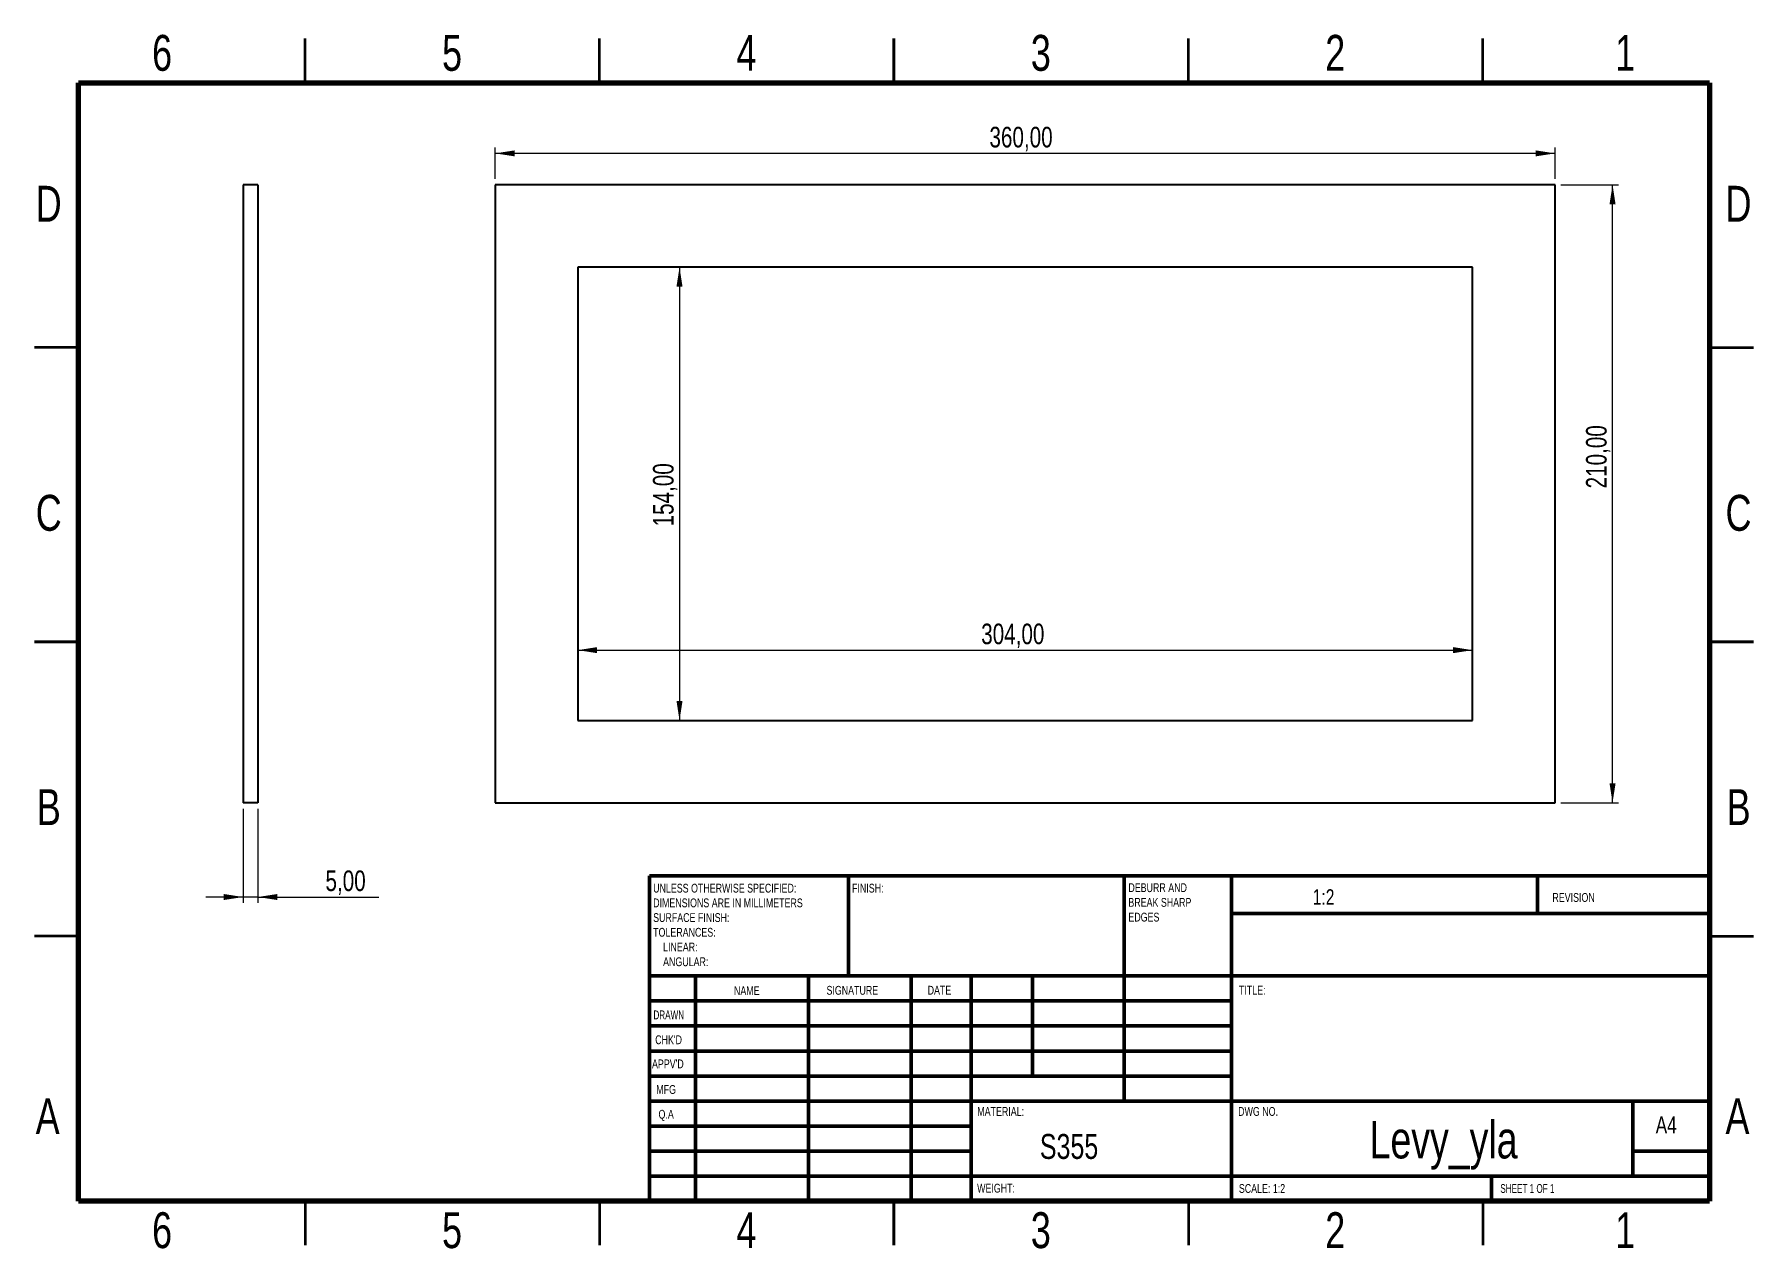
# Model space of a CAD drawing. Header units: millimetres. Extents: x 2 to 294, y 2 to 208.
import ezdxf

# ---------------------------------------------------------------- set-up
doc = ezdxf.new("R2010")
doc.units = ezdxf.units.MM
doc.styles.add('SLDTEXTSTYLE0', font='TXT', dxfattribs={"width": 0.75})
doc.styles.add('SLDTEXTSTYLE1', font='TXT', dxfattribs={"width": 0.686449})
doc.styles.add('SLDTEXTSTYLE2', font='TXT', dxfattribs={"width": 0.6875})
doc.dimstyles.new('SLDDIMSTYLE0', dxfattribs={"dimtxt": 3.5, "dimasz": 3.302, "dimexe": 0, "dimexo": 0.0625, "dimgap": 0.875, "dimtad": 1, "dimlfac": 2, "dimrnd": 1e-09, "dimzin": 12, "dimdsep": 46, "dimtxsty": 'SLDTEXTSTYLE0', "dimsah": 1, "dimcen": 0.09, "dimadec": 0, "dimazin": 3, "dimtfac": 1, "dimtofl": 0, "dimtmove": 0, "dimatfit": 3, "dimfxl": 1, "dimfrac": 2, "dimtolj": 1, "dimtzin": 12, "dimarcsym": 0})
doc.dimstyles.new('SLDDIMSTYLE1', dxfattribs={"dimtxt": 3.5, "dimasz": 3.302, "dimexe": 0, "dimexo": 0.0625, "dimgap": 0.875, "dimtad": 1, "dimlfac": 2, "dimrnd": 1e-09, "dimzin": 12, "dimdsep": 46, "dimtxsty": 'SLDTEXTSTYLE0', "dimsah": 1, "dimcen": 0.09, "dimadec": 0, "dimazin": 3, "dimtfac": 1, "dimtmove": 0, "dimatfit": 0, "dimfxl": 1, "dimfrac": 2, "dimtolj": 1, "dimtzin": 12, "dimarcsym": 0})

# ---------------------------------------------------------------- blocks, each defined once
blk = doc.blocks.new('SW_NOTE_0')
at = {"color": 0, "linetype": 'Continuous', "lineweight": 0, "char_height": 1.5, "attachment_point": 1, "style": 'SLDTEXTSTYLE0'}
for s, insert in [('UNLESS OTHERWISE SPECIFIED:', (0, 1.93)), ('DIMENSIONS ARE IN MILLIMETERS', (0, -0.57)), ('TOLERANCES:', (0, -5.57)), ('SURFACE FINISH:', (0, -3.07)), ('LINEAR:', (1.69, -8.07)), ('ANGULAR:', (1.69, -10.57))]:
    blk.add_mtext(s, dxfattribs=dict(at, insert=insert))
blk = doc.blocks.new('SW_NOTE_0_1')
at = {"color": 0, "linetype": 'Continuous', "lineweight": 0, "char_height": 1.5, "attachment_point": 1, "style": 'SLDTEXTSTYLE0'}
for s, insert in [('DEBURR AND', (0, 1.93)), ('BREAK SHARP', (0, -0.57)), ('EDGES', (0, -3.07))]:
    blk.add_mtext(s, dxfattribs=dict(at, insert=insert))
blk = doc.blocks.new('_D')
at = {"color": 7, "linetype": 'Continuous', "lineweight": 0}
for p, q in [((80.78, 183.66), (80.78, 188.99)), ((260.78, 187.99), (80.78, 187.99)), ((260.78, 183.66), (260.78, 188.99))]:
    blk.add_line(p, q, dxfattribs=at)
at = {"color": 7, "linetype": 'Continuous', "lineweight": 18}
for points in [[(80.78, 187.99), (84.08, 187.48), (84.08, 188.5)], [(260.78, 187.99), (257.47, 188.5), (257.47, 187.48)]]:
    blk.add_solid(points, dxfattribs=at)
at = {"color": 7, "linetype": 'Continuous', "lineweight": 18, "insert": (164.71, 192.5), "char_height": 3.5, "attachment_point": 1, "style": 'SLDTEXTSTYLE0'}
blk.add_mtext('360,00', dxfattribs=at)
blk = doc.blocks.new('_D_1')
at = {"color": 7, "linetype": 'Continuous', "lineweight": 0}
for p, q in [((261.78, 182.66), (271.54, 182.66)), ((270.54, 77.66), (270.54, 182.66)), ((261.78, 77.66), (271.54, 77.66))]:
    blk.add_line(p, q, dxfattribs=at)
at = {"color": 7, "linetype": 'Continuous', "lineweight": 18}
for points in [[(270.54, 182.66), (270.03, 179.36), (271.05, 179.36)], [(270.54, 77.66), (271.05, 80.96), (270.03, 80.96)]]:
    blk.add_solid(points, dxfattribs=at)
at = {"color": 7, "linetype": 'Continuous', "lineweight": 18, "insert": (266.03, 131.08), "char_height": 3.5, "attachment_point": 1, "rotation": 90, "style": 'SLDTEXTSTYLE0'}
blk.add_mtext('210,00', dxfattribs=at)
blk = doc.blocks.new('_D_2')
at = {"color": 7, "linetype": 'Continuous', "lineweight": 0}
blk.add_line((94.78, 103.6), (246.78, 103.6), dxfattribs=at)
at = {"color": 7, "linetype": 'Continuous', "lineweight": 18}
for points in [[(94.78, 103.6), (98.08, 103.09), (98.08, 104.11)], [(246.78, 103.6), (243.47, 104.11), (243.47, 103.09)]]:
    blk.add_solid(points, dxfattribs=at)
at = {"color": 7, "linetype": 'Continuous', "lineweight": 18, "insert": (163.31, 108.11), "char_height": 3.5, "attachment_point": 1, "style": 'SLDTEXTSTYLE0'}
blk.add_mtext('304,00', dxfattribs=at)
blk = doc.blocks.new('_D_3')
at = {"color": 7, "linetype": 'Continuous', "lineweight": 0}
blk.add_line((112.07, 168.66), (112.07, 91.66), dxfattribs=at)
at = {"color": 7, "linetype": 'Continuous', "lineweight": 18}
for points in [[(112.07, 168.66), (111.56, 165.36), (112.58, 165.36)], [(112.07, 91.66), (112.58, 94.96), (111.56, 94.96)]]:
    blk.add_solid(points, dxfattribs=at)
at = {"color": 7, "linetype": 'Continuous', "lineweight": 18, "insert": (107.56, 124.62), "char_height": 3.5, "attachment_point": 1, "rotation": 90, "style": 'SLDTEXTSTYLE0'}
blk.add_mtext('154,00', dxfattribs=at)
blk = doc.blocks.new('_D_4')
at = {"color": 7, "linetype": 'Continuous', "lineweight": 0}
for p, q in [((37.97, 76.66), (37.97, 60.66)), ((40.47, 76.66), (40.47, 60.66)), ((37.97, 61.66), (31.62, 61.66)), ((40.47, 61.66), (37.97, 61.66)), ((40.47, 61.66), (60.99, 61.66))]:
    blk.add_line(p, q, dxfattribs=at)
at = {"color": 7, "linetype": 'Continuous', "lineweight": 18}
for points in [[(37.97, 61.66), (34.66, 62.17), (34.66, 61.15)], [(40.47, 61.66), (43.77, 61.15), (43.77, 62.17)]]:
    blk.add_solid(points, dxfattribs=at)
at = {"color": 7, "linetype": 'Continuous', "lineweight": 18, "insert": (51.94, 66.17), "char_height": 3.5, "attachment_point": 1, "style": 'SLDTEXTSTYLE0'}
blk.add_mtext('5,00', dxfattribs=at)

msp = doc.modelspace()

# ---------------------------------------------------------------- linework, layer by layer
at = {"color": 7, "linetype": 'Continuous', "lineweight": 35}
for p, q in [((48.5, 200), (48.5, 207.5)), ((98.5, 200), (98.5, 207.5)), ((148.5, 207.5), (148.5, 200)), ((148.5, 200), (148.5, 207.5)), ((198.5, 200), (198.5, 207.5)), ((248.5, 200), (248.5, 207.5)), ((10, 155), (2.5, 155)), ((287, 155), (294.5, 155)), ((2.5, 105), (10, 105)), ((10, 105), (2.5, 105)), ((294.5, 105), (287, 105)), ((287, 105), (294.5, 105)), ((10, 55), (2.5, 55)), ((287, 55), (294.5, 55)), ((48.5, 10), (48.5, 2.5)), ((98.5, 10), (98.5, 2.5)), ((148.5, 2.5), (148.5, 10)), ((148.5, 10), (148.5, 2.5)), ((198.5, 10), (198.5, 2.5)), ((248.5, 10), (248.5, 2.5))]:
    msp.add_line(p, q, dxfattribs=at)
at = {"color": 7, "linetype": 'Continuous', "lineweight": 70}
for p, q in [((10, 10), (10, 200)), ((10, 200), (287, 200)), ((287, 200), (287, 10)), ((287, 10), (10, 10))]:
    msp.add_line(p, q, dxfattribs=at)
at = {"color": 7, "linetype": 'Continuous', "lineweight": 25}
for p, q in [((40.4661, 182.6589), (37.9661, 182.6589)), ((37.9661, 182.6589), (37.9661, 77.6589)), ((40.4661, 182.6589), (40.4661, 77.6589)), ((80.7761, 182.6589), (80.7761, 77.6589)), ((260.7761, 182.6589), (80.7761, 182.6589)), ((260.7761, 77.6589), (260.7761, 182.6589)), ((246.7761, 168.6589), (94.7761, 168.6589)), ((94.7761, 168.6589), (94.7761, 91.6589)), ((246.7761, 91.6589), (246.7761, 168.6589)), ((94.7761, 91.6589), (246.7761, 91.6589)), ((40.4661, 77.6589), (37.9661, 77.6589)), ((80.7761, 77.6589), (260.7761, 77.6589))]:
    msp.add_line(p, q, dxfattribs=at)
at = {"color": 7, "linetype": 'Continuous', "lineweight": 50}
for p, q in [((107, 65.25), (287, 65.25)), ((107, 65.25), (107, 10)), ((140.8, 48.25), (140.8, 65.25)), ((187.6, 65.25), (187.6, 27)), ((205.8, 65.25), (205.8, 10)), ((257.8, 58.875), (257.8, 65.25)), ((287, 58.875), (205.8, 58.875)), ((287, 48.25), (107, 48.25)), ((114.8, 48.25), (114.8, 10)), ((133.991, 48.25), (133.991, 10)), ((151.3989, 48.25), (151.3989, 10)), ((161.6, 10), (161.6, 48.25)), ((172, 31.25), (172, 48.25)), ((205.8, 44), (107, 44)), ((205.8, 39.75), (107, 39.75)), ((205.8, 35.5), (107, 35.5)), ((205.8, 31.25), (107, 31.25)), ((161.6, 27), (107, 27)), ((161.6, 27), (287, 27)), ((274, 14.25), (274, 27)), ((161.6, 22.7499), (107, 22.7499)), ((161.6, 18.5), (107, 18.5)), ((287, 18.5), (274, 18.5)), ((107, 14.25), (287, 14.25)), ((250, 10), (250, 14.25))]:
    msp.add_line(p, q, dxfattribs=at)

# ---------------------------------------------------------------- block references
at = {"color": 7, "linetype": 'Continuous', "lineweight": 0}
for name, p in [('SW_NOTE_0', (107.5937, 61.9874)), ('SW_NOTE_0_1', (188.3092, 62.0695))]:
    msp.add_blockref(name, p, dxfattribs=at)

# ---------------------------------------------------------------- texts
for s, insert, char_height, attachment_point, style in [('6', (24.1886, 208.1137), 6.096, 2, 'SLDTEXTSTYLE0'), ('5', (73.4386, 208.1137), 6.096, 2, 'SLDTEXTSTYLE0'), ('4', (123.4386, 208.1137), 6.096, 2, 'SLDTEXTSTYLE0'), ('3', (173.4386, 208.1137), 6.096, 2, 'SLDTEXTSTYLE0'), ('2', (223.4386, 208.1137), 6.096, 2, 'SLDTEXTSTYLE0'), ('1', (272.6886, 208.1137), 6.096, 2, 'SLDTEXTSTYLE0'), ('D', (4.9302, 182.4757), 6.096, 2, 'SLDTEXTSTYLE0'), ('D', (291.9302, 182.4757), 6.096, 2, 'SLDTEXTSTYLE0'), ('C', (4.9365, 129.9757), 6.096, 2, 'SLDTEXTSTYLE0'), ('C', (291.9365, 129.9757), 6.096, 2, 'SLDTEXTSTYLE0'), ('B', (4.9534, 79.9757), 6.096, 2, 'SLDTEXTSTYLE0'), ('B', (291.9534, 79.9757), 6.096, 2, 'SLDTEXTSTYLE0'), ('FINISH:', (141.3713, 63.9193), 1.5, 1, 'SLDTEXTSTYLE0'), ('1:2', (219.6146, 62.9823), 2.64583, 1, 'SLDTEXTSTYLE0'), ('REVISION', (260.3276, 62.3349), 1.5, 1, 'SLDTEXTSTYLE0'), ('NAME', (121.3222, 46.5015), 1.5, 1, 'SLDTEXTSTYLE0'), ('SIGNATURE', (137.0336, 46.5618), 1.5, 1, 'SLDTEXTSTYLE0'), ('DATE', (154.2147, 46.5762), 1.5, 1, 'SLDTEXTSTYLE0'), ('TITLE:', (207.0902, 46.5762), 1.5, 1, 'SLDTEXTSTYLE0'), ('DRAWN', (107.6434, 42.3848), 1.5, 1, 'SLDTEXTSTYLE1'), ("CHK'D", (107.9392, 38.1619), 1.5, 1, 'SLDTEXTSTYLE0'), ("APPV'D", (107.4017, 34.0659), 1.5, 1, 'SLDTEXTSTYLE0'), ('MFG', (108.124, 29.7158), 1.5, 1, 'SLDTEXTSTYLE0'), ('A', (4.7566, 27.4757), 6.096, 2, 'SLDTEXTSTYLE0'), ('A', (291.7566, 27.4757), 6.096, 2, 'SLDTEXTSTYLE0'), ('Q.A', (108.509, 25.5047), 1.5, 1, 'SLDTEXTSTYLE0'), ('MATERIAL:', (162.6459, 25.9861), 1.5, 1, 'SLDTEXTSTYLE0'), ('DWG NO.', (206.953, 25.9861), 1.5, 1, 'SLDTEXTSTYLE0'), ('Levy_yla', (241.8416, 23.6069), 6.35, 2, 'SLDTEXTSTYLE0'), ('A4', (277.8712, 24.4064), 2.91042, 1, 'SLDTEXTSTYLE0'), ('S355', (178.2291, 21.4036), 4.23333, 2, 'SLDTEXTSTYLE0'), ('WEIGHT:', (162.6178, 12.9493), 1.4986, 1, 'SLDTEXTSTYLE0'), ('SCALE: 1:2', (207.074, 12.9001), 1.5, 1, 'SLDTEXTSTYLE0'), ('SHEET 1 OF 1', (251.4783, 12.9001), 1.5, 1, 'SLDTEXTSTYLE2'), ('6', (24.1886, 8.1137), 6.096, 2, 'SLDTEXTSTYLE0'), ('5', (73.4386, 8.1137), 6.096, 2, 'SLDTEXTSTYLE0'), ('4', (123.4386, 8.1137), 6.096, 2, 'SLDTEXTSTYLE0'), ('3', (173.4386, 8.1137), 6.096, 2, 'SLDTEXTSTYLE0'), ('2', (223.4386, 8.1137), 6.096, 2, 'SLDTEXTSTYLE0'), ('1', (272.6886, 8.1137), 6.096, 2, 'SLDTEXTSTYLE0')]:
    msp.add_mtext(s, dxfattribs=dict(at, insert=insert, char_height=char_height, attachment_point=attachment_point, style=style))

# ---------------------------------------------------------------- dimensions: what is measured, and where the dimension line sits
at = {"color": 7, "linetype": 'Continuous', "lineweight": 18}
for base, p1, p2, dimstyle, picture, middle in [((80.7761, 187.9894), (260.7761, 182.6589), (80.7761, 182.6589), 'SLDDIMSTYLE0', '_D', (171.8244, 187.9894)), ((246.7761, 103.6023), (94.7761, 91.6589), (246.7761, 91.6589), 'SLDDIMSTYLE0', '_D_2', (170.4267, 103.6023)), ((37.9661, 61.6589), (40.4661, 77.6589), (37.9661, 77.6589), 'SLDDIMSTYLE1', '_D_4', (56.4661, 61.6589))]:
    dim = msp.add_linear_dim(base=base, p1=p1, p2=p2, dimstyle=dimstyle, dxfattribs=at)
    dim.commit()
    dim.dimension.update_dxf_attribs({"geometry": picture, "text_midpoint": middle, "dimtype": 160})
for base, p1, p2, picture, middle in [((270.5381, 182.6589), (260.7761, 77.6589), (260.7761, 182.6589), '_D_1', (270.5381, 138.1958)), ((112.072, 91.6589), (94.7761, 168.6589), (94.7761, 91.6589), '_D_3', (112.072, 131.7313))]:
    dim = msp.add_linear_dim(base=base, p1=p1, p2=p2, angle=90, dimstyle='SLDDIMSTYLE0', dxfattribs=at)
    dim.commit()
    dim.dimension.update_dxf_attribs({"geometry": picture, "text_midpoint": middle, "dimtype": 160})

doc.saveas('drawing.dxf')
